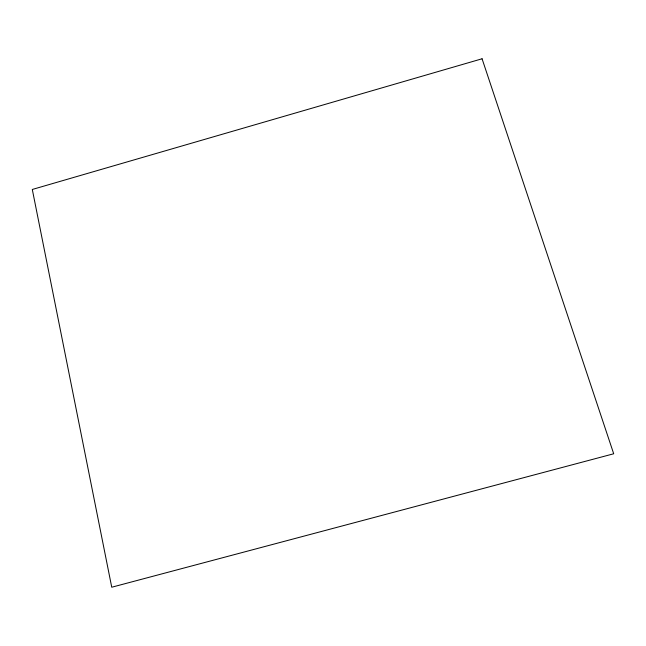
<?xml version="1.0" encoding="UTF-8"?>
<svg xmlns="http://www.w3.org/2000/svg" width="646" height="646" viewBox="0 0 646 646"><rect width="100%" height="100%" fill="white"/><g stroke="black" fill="none" stroke-linecap="round" stroke-linejoin="round"><path stroke-width="0.97" d="M482.069 58.778L32.3 189.464L111.742 587.222L613.7 453.775L482.069 58.778"/></g></svg>
